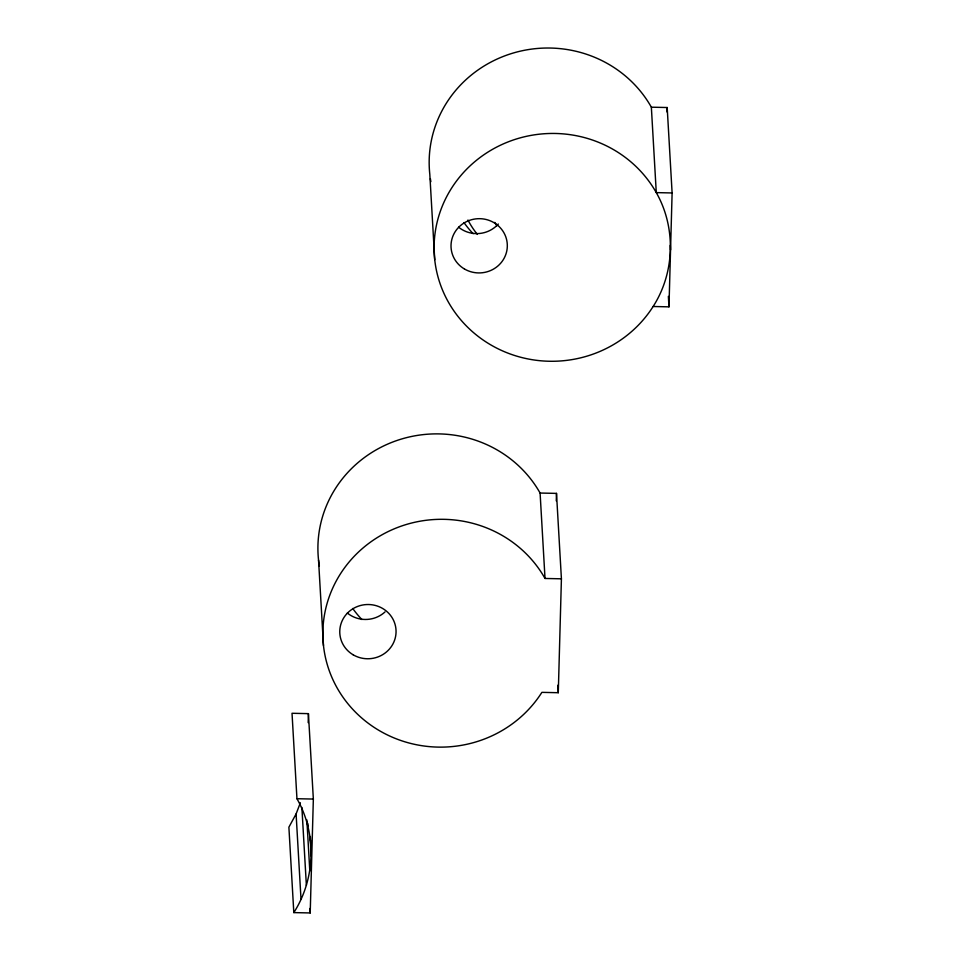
<?xml version="1.0" encoding="UTF-8"?>
<svg xmlns="http://www.w3.org/2000/svg" width="961" height="961" viewBox="0 0 961 961"><rect width="100%" height="100%" fill="white"/><g stroke="black" fill="none" stroke-linecap="round" stroke-linejoin="round"><path stroke-width="1.44" d="M308.181 722.624L308.421 713.639L292.024 713.278L296.949 798.711C316.89 833.583 315.52 878.847 293.814 912.602L310.211 912.95L313.346 799.059L308.421 713.639M556.287 500.885L556.491 493.389L540.094 493.041A118.263 113.903 -3.3 0 0 398.19 440.066A118.263 113.903 -3.3 0 0 319.352 566.053M561.416 578.81L545.019 578.462A118.263 113.903 -3.3 0 0 367.51 544.346A118.263 113.903 -3.3 0 0 362.693 718.828A118.263 113.903 -3.3 0 0 541.884 692.352L558.281 692.713L561.416 578.81L556.491 493.389M667.066 112.029L667.186 107.524L651.354 107.188A118.263 113.903 -3.3 0 0 512.393 53.275A118.263 113.903 -3.3 0 0 429.807 174.301L434.732 259.722M672.111 192.957L656.279 192.608A118.263 113.903 -3.3 0 0 478.758 158.493A118.263 113.903 -3.3 0 0 473.953 332.986A118.263 113.903 -3.3 0 0 653.132 306.499L668.976 306.847L672.111 192.957L667.186 107.524M651.354 107.188L656.279 192.608C676.208 227.493 674.838 272.756 653.132 306.499M293.814 912.602L288.889 827.181L296.096 813.955L300.385 802.759M296.949 798.711L313.346 799.059M670.285 245.403L670.538 249.896M668.363 296.348L668.976 306.847M557.848 685.217L558.281 692.713M540.094 493.041L545.019 578.462M318.547 560.143L323.473 645.576M310.355 836.611L310.619 841.103M310.091 836.514L311.22 855.987M307.832 823.433L308 826.424M306.859 819.877L309.802 870.834M309.959 908.457L310.211 912.95M301.886 807.456L306.379 885.381M296.096 813.955L301.021 899.388M361.913 619.545A101.361 97.638 -3.3 0 1 352.747 608.481M385.013 611.941A28.157 27.124 -3.3 0 1 347.341 613.034M430.864 181.677A118.263 113.903 -3.3 0 1 430.384 178.734M498.291 224.021A28.157 27.124 -3.3 0 1 458.601 227.18M473.16 233.691A101.361 97.638 -3.3 0 1 464.007 222.628M496.849 225.727A61.948 59.666 -3.3 0 1 494.795 222.375M477.365 234.4A90.106 86.79 -3.3 0 1 467.947 220.045M353.192 654.825A28.157 27.124 -3.3 0 0 396.052 632.254A28.157 27.124 -3.3 0 0 354.477 607.857A28.157 27.124 -3.3 0 0 353.192 654.825M464.439 268.984A28.157 27.124 -3.3 0 0 507.312 246.4A28.157 27.124 -3.3 0 0 465.737 222.015A28.157 27.124 -3.3 0 0 464.439 268.984"/></g></svg>
